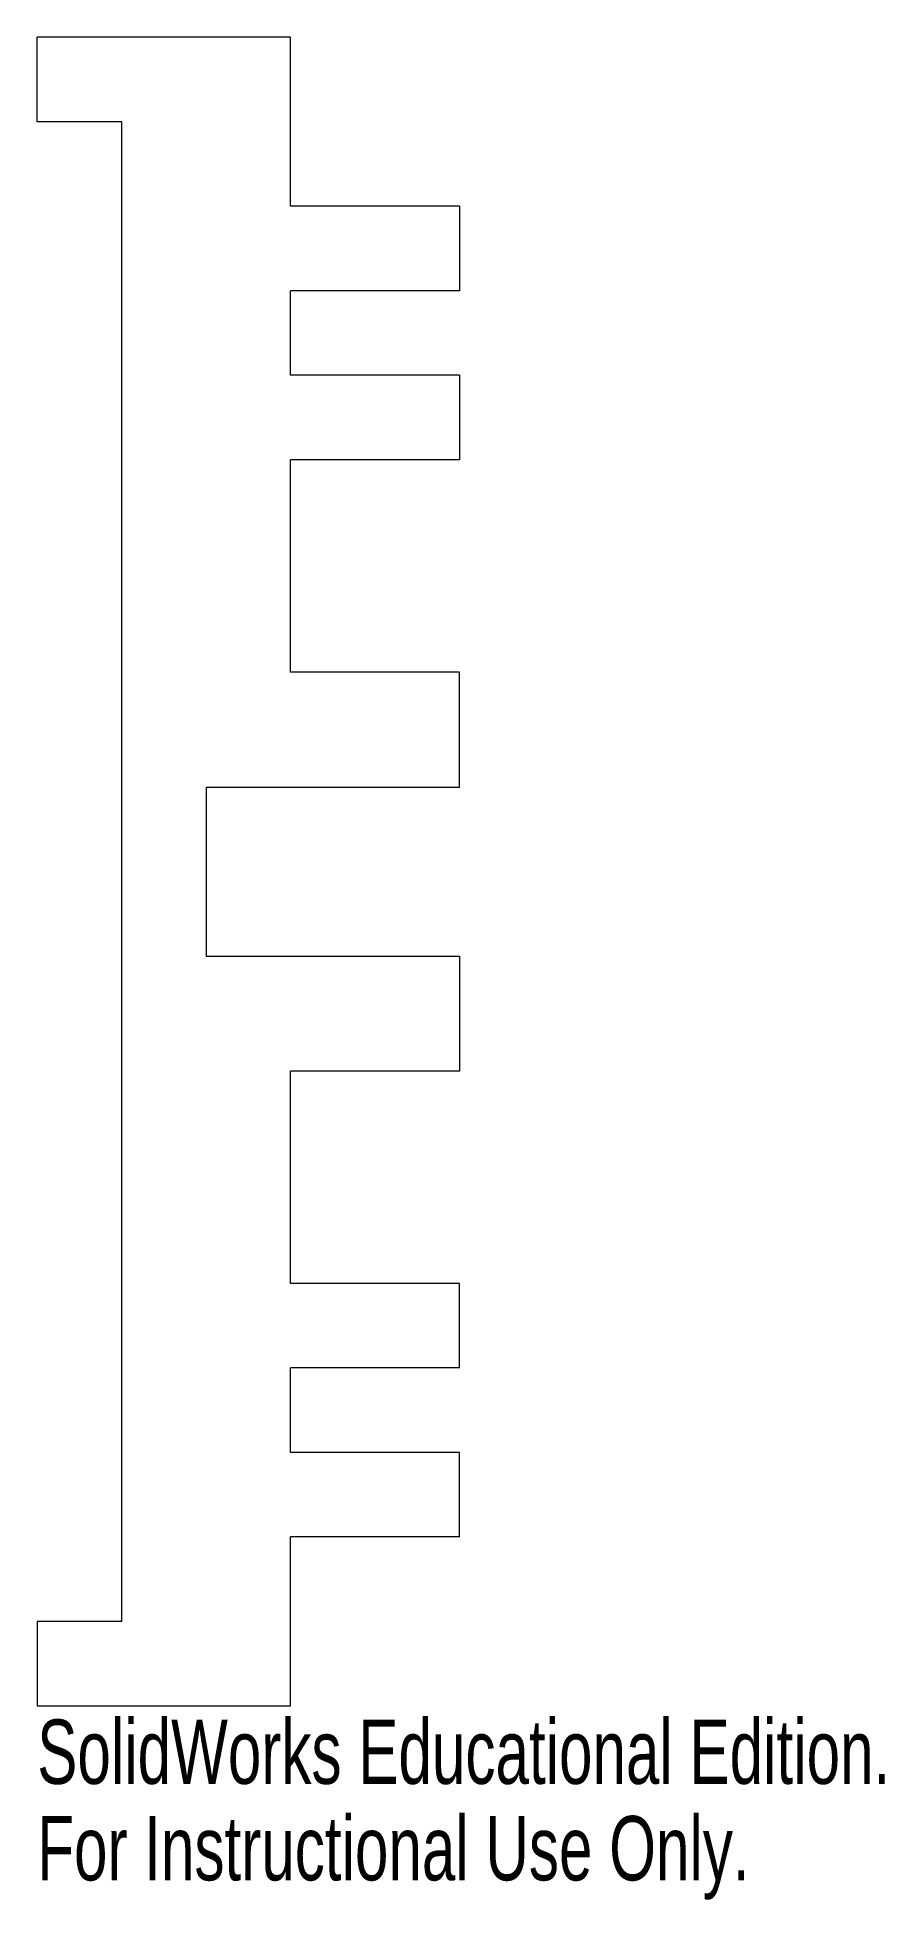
# Model space of a CAD drawing. Header units: millimetres. Extents: x -0.6 to 5.7, y -7.7 to 6.3.
import ezdxf

# ---------------------------------------------------------------- set-up
doc = ezdxf.new("R2010")
doc.units = ezdxf.units.MM
doc.styles.add('SLDTEXTSTYLE0', font='TXT', dxfattribs={"width": 0.7})

msp = doc.modelspace()

# ---------------------------------------------------------------- linework, layer by layer
at = {"color": 7, "linetype": 'Continuous', "lineweight": 15}
for p, q in [((-0.635, 5.635), (-0.635, 6.27)), ((1.27, 6.27), (-0.635, 6.27)), ((1.27, 5), (1.27, 6.27)), ((0, 5.635), (-0.635, 5.635)), ((0, -5.635), (0, 5.635)), ((2.54, 5), (1.27, 5)), ((2.54, 5), (2.54, 4.365)), ((2.54, 4.365), (1.27, 4.365)), ((1.27, 3.73), (1.27, 4.365)), ((2.54, 3.73), (1.27, 3.73)), ((2.54, 3.73), (2.54, 3.095)), ((2.54, 3.095), (1.27, 3.095)), ((1.27, 1.5), (1.27, 3.095)), ((2.54, 1.5), (1.27, 1.5)), ((2.54, 0.635), (2.54, 1.5)), ((0.635, 0.635), (2.54, 0.635)), ((0.635, 0.635), (0.635, -0.635)), ((0.635, -0.635), (2.54, -0.635)), ((2.54, -0.635), (2.54, -1.5)), ((2.54, -1.5), (1.27, -1.5)), ((1.27, -3.095), (1.27, -1.5)), ((2.54, -3.095), (1.27, -3.095)), ((2.54, -3.73), (2.54, -3.095)), ((2.54, -3.73), (1.27, -3.73)), ((1.27, -4.365), (1.27, -3.73)), ((2.54, -4.365), (1.27, -4.365)), ((2.54, -5), (2.54, -4.365)), ((2.54, -5), (1.27, -5)), ((1.27, -6.27), (1.27, -5)), ((0, -5.635), (-0.635, -5.635)), ((-0.635, -5.635), (-0.635, -6.27)), ((-0.635, -6.27), (1.27, -6.27))]:
    msp.add_line(p, q, dxfattribs=at)

# ---------------------------------------------------------------- texts
at = {"color": 7, "linetype": 'Continuous', "char_height": 0.48336, "attachment_point": 1, "style": 'SLDTEXTSTYLE0'}
for s, insert in [('SolidWorks Educational Edition.', (-0.635, -6.372)), ('For Instructional Use Only.', (-0.635, -7.097))]:
    msp.add_mtext(s, dxfattribs=dict(at, insert=insert))

doc.saveas('drawing.dxf')
